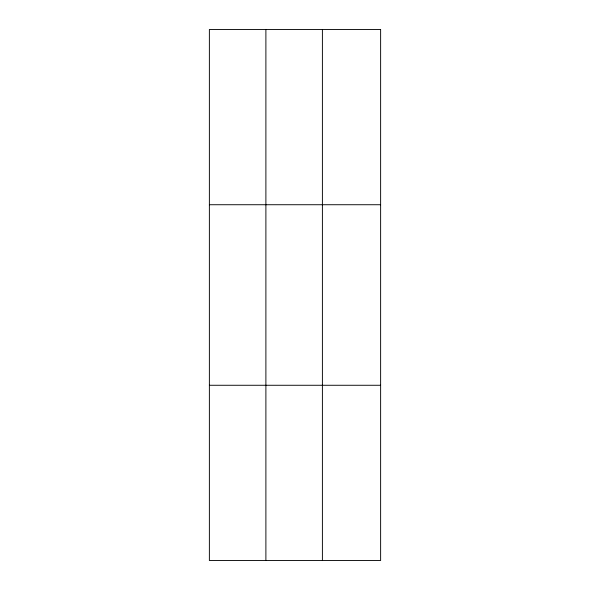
<?xml version="1.0" encoding="UTF-8"?>
<svg xmlns="http://www.w3.org/2000/svg" width="590" height="590" viewBox="0 0 590 590"><rect width="100%" height="100%" fill="white"/><g stroke="black" fill="none" stroke-linecap="round" stroke-linejoin="round"><path stroke-width="0.89" d="M265.891 29.5L265.891 560.5M322.398 29.5L322.398 560.5M209.376 204.73L380.624 204.73M209.376 385.27L380.624 385.27M380.624 29.5L380.624 560.5L209.376 560.5L209.376 29.5L380.624 29.5"/></g></svg>
